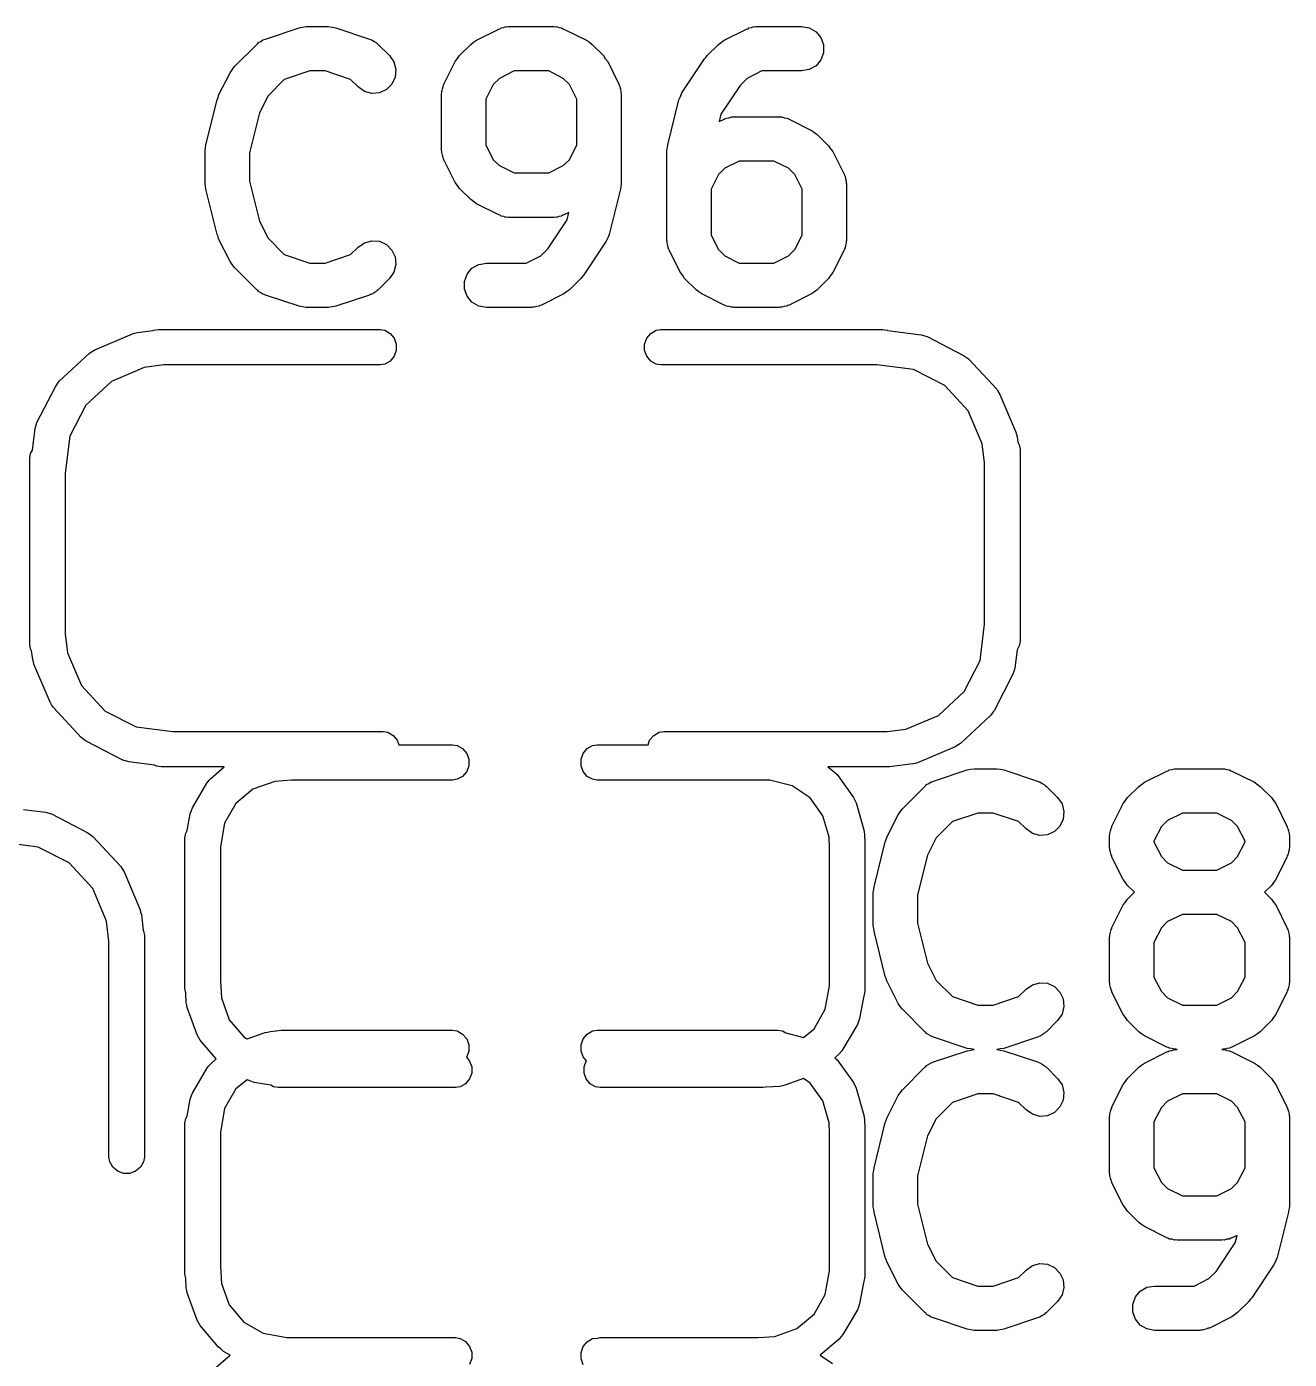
# Model space of a CAD drawing. Extents: x 553.3 to 630.8, y 408.7 to 458.1.
# Drawn here: x 563.591 to 567.863, y 436.905 to 441.413 of the extents above; entities that cross this region are included whole.
import ezdxf

# ---------------------------------------------------------------- set-up
doc = ezdxf.new("R2010")
doc.units = 0
doc.header["$MEASUREMENT"] = 0
doc.layers.add('BLACK', color=7, linetype='CONTINUOUS')

msp = doc.modelspace()

# ---------------------------------------------------------------- linework, layer by layer
at = {"layer": 'BLACK', "linetype": 'CONTINUOUS'}
for p, q in [((564.399, 441.371), (564.513, 441.409)), ((564.513, 441.409), (564.525, 441.411)), ((564.525, 441.411), (564.537, 441.413)), ((564.537, 441.413), (564.613, 441.413)), ((564.613, 441.413), (564.625, 441.411)), ((564.625, 441.411), (564.637, 441.409)), ((564.637, 441.409), (564.751, 441.371)), ((565.113, 441.367), (565.189, 441.405)), ((565.189, 441.405), (565.193, 441.406)), ((565.193, 441.406), (565.197, 441.409)), ((565.197, 441.409), (565.206, 441.41)), ((565.206, 441.41), (565.214, 441.413)), ((565.214, 441.413), (565.219, 441.412)), ((565.219, 441.412), (565.223, 441.413)), ((565.223, 441.413), (565.375, 441.413)), ((565.375, 441.413), (565.379, 441.412)), ((565.379, 441.412), (565.384, 441.413)), ((565.384, 441.413), (565.392, 441.41)), ((565.392, 441.41), (565.401, 441.409)), ((565.401, 441.409), (565.405, 441.406)), ((565.405, 441.406), (565.409, 441.405)), ((565.409, 441.405), (565.485, 441.367)), ((565.951, 441.367), (566.027, 441.405)), ((566.027, 441.405), (566.032, 441.406)), ((566.032, 441.406), (566.035, 441.409)), ((566.035, 441.409), (566.044, 441.41)), ((566.044, 441.41), (566.052, 441.413)), ((566.052, 441.413), (566.057, 441.412)), ((566.057, 441.412), (566.061, 441.413)), ((566.061, 441.413), (566.213, 441.413)), ((566.213, 441.413), (566.239, 441.409)), ((566.239, 441.409), (566.262, 441.396)), ((566.262, 441.396), (566.278, 441.376)), ((564.294, 441.277), (564.37, 441.353)), ((564.37, 441.353), (564.373, 441.356)), ((564.373, 441.356), (564.376, 441.359)), ((564.376, 441.359), (564.384, 441.363)), ((564.384, 441.363), (564.391, 441.368)), ((564.391, 441.368), (564.395, 441.369)), ((564.395, 441.369), (564.399, 441.371)), ((564.751, 441.371), (564.755, 441.369)), ((564.755, 441.369), (564.759, 441.368)), ((564.759, 441.368), (564.767, 441.363)), ((564.767, 441.363), (564.774, 441.359)), ((564.774, 441.359), (564.777, 441.356)), ((564.777, 441.356), (564.781, 441.353)), ((564.781, 441.353), (564.819, 441.315)), ((565.056, 441.315), (565.094, 441.353)), ((565.094, 441.353), (565.103, 441.36)), ((565.103, 441.36), (565.113, 441.367)), ((565.485, 441.367), (565.495, 441.36)), ((565.495, 441.36), (565.504, 441.353)), ((565.504, 441.353), (565.543, 441.315)), ((565.894, 441.315), (565.932, 441.353)), ((565.932, 441.353), (565.942, 441.36)), ((565.942, 441.36), (565.951, 441.367)), ((566.278, 441.376), (566.287, 441.351)), ((566.287, 441.351), (566.287, 441.325)), ((564.819, 441.315), (564.834, 441.294)), ((564.834, 441.294), (564.84, 441.268)), ((565.003, 441.219), (565.041, 441.295)), ((565.041, 441.295), (565.049, 441.305)), ((565.049, 441.305), (565.056, 441.315)), ((565.543, 441.315), (565.549, 441.305)), ((565.549, 441.305), (565.557, 441.295)), ((565.557, 441.295), (565.595, 441.219)), ((565.808, 441.189), (565.884, 441.304)), ((565.884, 441.304), (565.889, 441.309)), ((565.889, 441.309), (565.894, 441.315)), ((566.278, 441.301), (566.262, 441.281)), ((566.287, 441.325), (566.278, 441.301)), ((564.241, 441.181), (564.28, 441.257)), ((564.28, 441.257), (564.287, 441.267)), ((564.287, 441.267), (564.294, 441.277)), ((564.549, 441.263), (564.463, 441.234)), ((564.601, 441.263), (564.549, 441.263)), ((564.687, 441.234), (564.601, 441.263)), ((564.84, 441.268), (564.838, 441.242)), ((565.241, 441.263), (565.191, 441.238)), ((565.358, 441.263), (565.241, 441.263)), ((565.407, 441.238), (565.358, 441.263)), ((566.079, 441.263), (566.029, 441.238)), ((566.213, 441.263), (566.079, 441.263)), ((566.239, 441.268), (566.213, 441.263)), ((566.262, 441.281), (566.239, 441.268)), ((564.463, 441.234), (564.408, 441.179)), ((564.713, 441.209), (564.687, 441.234)), ((564.734, 441.194), (564.713, 441.209)), ((564.809, 441.2), (564.785, 441.189)), ((564.827, 441.219), (564.809, 441.2)), ((564.838, 441.242), (564.827, 441.219)), ((564.996, 441.194), (564.998, 441.203)), ((564.998, 441.203), (565, 441.211)), ((565, 441.211), (565.002, 441.215)), ((565.002, 441.215), (565.003, 441.219)), ((565.17, 441.217), (565.145, 441.168)), ((565.191, 441.238), (565.17, 441.217)), ((565.428, 441.217), (565.407, 441.238)), ((565.453, 441.168), (565.428, 441.217)), ((565.595, 441.219), (565.596, 441.215)), ((565.596, 441.215), (565.598, 441.211)), ((565.598, 441.211), (565.6, 441.203)), ((565.6, 441.203), (565.602, 441.194)), ((566.005, 441.214), (565.94, 441.117)), ((566.029, 441.238), (566.005, 441.214)), ((564.198, 441.013), (564.236, 441.166)), ((564.236, 441.166), (564.239, 441.173)), ((564.239, 441.173), (564.241, 441.181)), ((564.408, 441.179), (564.379, 441.121)), ((564.759, 441.187), (564.734, 441.194)), ((564.785, 441.189), (564.759, 441.187)), ((564.995, 441.186), (564.996, 441.19)), ((564.995, 440.995), (564.995, 441.186)), ((564.996, 441.19), (564.996, 441.194)), ((565.145, 441.168), (565.145, 441.013)), ((565.453, 441.013), (565.453, 441.168)), ((565.602, 441.194), (565.602, 441.19)), ((565.602, 441.19), (565.603, 441.186)), ((565.603, 441.186), (565.603, 440.881)), ((565.76, 441.013), (565.798, 441.166)), ((565.798, 441.166), (565.803, 441.177)), ((565.803, 441.177), (565.808, 441.189)), ((564.379, 441.121), (564.345, 440.986)), ((565.94, 441.117), (565.934, 441.092)), ((565.968, 441.105), (565.976, 441.108)), ((565.976, 441.108), (565.981, 441.108)), ((565.981, 441.108), (565.985, 441.108)), ((565.985, 441.108), (566.137, 441.108)), ((566.137, 441.108), (566.141, 441.108)), ((566.141, 441.108), (566.146, 441.108)), ((566.146, 441.108), (566.154, 441.105)), ((565.934, 441.092), (565.951, 441.1)), ((565.951, 441.1), (565.955, 441.102)), ((565.955, 441.102), (565.959, 441.104)), ((565.959, 441.104), (565.968, 441.105)), ((566.154, 441.105), (566.163, 441.104)), ((566.163, 441.104), (566.167, 441.102)), ((566.167, 441.102), (566.171, 441.1)), ((566.171, 441.1), (566.247, 441.062)), ((566.247, 441.062), (566.257, 441.055)), ((566.257, 441.055), (566.266, 441.048)), ((566.266, 441.048), (566.304, 441.01)), ((564.195, 440.995), (564.197, 441.004)), ((564.195, 440.881), (564.195, 440.995)), ((564.197, 441.004), (564.198, 441.013)), ((564.345, 440.986), (564.345, 440.89)), ((564.996, 440.991), (564.995, 440.995)), ((564.996, 440.987), (564.996, 440.991)), ((564.998, 440.978), (564.996, 440.987)), ((565, 440.97), (564.998, 440.978)), ((565.145, 441.013), (565.17, 440.963)), ((565.428, 440.963), (565.453, 441.013)), ((565.757, 440.995), (565.759, 441.004)), ((565.757, 440.69), (565.757, 440.995)), ((565.759, 441.004), (565.76, 441.013)), ((566.304, 441.01), (566.311, 441)), ((566.311, 441), (566.319, 440.991)), ((566.319, 440.991), (566.357, 440.914)), ((565.002, 440.966), (565, 440.97)), ((565.003, 440.962), (565.002, 440.966)), ((565.041, 440.886), (565.003, 440.962)), ((565.17, 440.963), (565.191, 440.943)), ((565.191, 440.943), (565.241, 440.918)), ((565.358, 440.918), (565.407, 440.943)), ((565.407, 440.943), (565.428, 440.963)), ((565.953, 440.934), (565.932, 440.913)), ((566.002, 440.958), (565.953, 440.934)), ((566.119, 440.958), (566.002, 440.958)), ((566.169, 440.934), (566.119, 440.958)), ((566.19, 440.913), (566.169, 440.934)), ((564.345, 440.89), (564.379, 440.755)), ((565.049, 440.876), (565.041, 440.886)), ((565.241, 440.918), (565.358, 440.918)), ((565.932, 440.913), (565.907, 440.863)), ((566.215, 440.863), (566.19, 440.913)), ((566.357, 440.914), (566.358, 440.91)), ((566.358, 440.91), (566.36, 440.907)), ((566.36, 440.907), (566.362, 440.898)), ((566.362, 440.898), (566.364, 440.89)), ((566.364, 440.89), (566.364, 440.885)), ((566.364, 440.885), (566.365, 440.881)), ((564.197, 440.872), (564.195, 440.881)), ((564.198, 440.863), (564.197, 440.872)), ((564.236, 440.71), (564.198, 440.863)), ((565.056, 440.866), (565.049, 440.876)), ((565.094, 440.828), (565.056, 440.866)), ((565.6, 440.863), (565.562, 440.71)), ((565.601, 440.872), (565.6, 440.863)), ((565.603, 440.881), (565.601, 440.872)), ((565.907, 440.863), (565.907, 440.708)), ((566.215, 440.708), (566.215, 440.863)), ((566.365, 440.881), (566.365, 440.69)), ((565.103, 440.821), (565.094, 440.828)), ((565.113, 440.814), (565.103, 440.821)), ((565.189, 440.776), (565.113, 440.814)), ((564.379, 440.755), (564.408, 440.697)), ((565.193, 440.775), (565.189, 440.776)), ((565.197, 440.772), (565.193, 440.775)), ((565.206, 440.771), (565.197, 440.772)), ((565.214, 440.768), (565.206, 440.771)), ((565.219, 440.769), (565.214, 440.768)), ((565.223, 440.768), (565.219, 440.769)), ((565.375, 440.768), (565.223, 440.768)), ((565.355, 440.662), (565.42, 440.759)), ((565.379, 440.769), (565.375, 440.768)), ((565.384, 440.768), (565.379, 440.769)), ((565.392, 440.771), (565.384, 440.768)), ((565.401, 440.772), (565.392, 440.771)), ((565.405, 440.775), (565.401, 440.772)), ((565.409, 440.776), (565.405, 440.775)), ((565.426, 440.784), (565.409, 440.776)), ((565.42, 440.759), (565.426, 440.784)), ((564.239, 440.703), (564.236, 440.71)), ((564.241, 440.695), (564.239, 440.703)), ((565.562, 440.71), (565.557, 440.699)), ((565.907, 440.708), (565.932, 440.659)), ((566.19, 440.659), (566.215, 440.708)), ((564.28, 440.619), (564.241, 440.695)), ((564.408, 440.697), (564.463, 440.642)), ((564.687, 440.642), (564.713, 440.667)), ((564.713, 440.667), (564.734, 440.682)), ((564.734, 440.682), (564.759, 440.689)), ((564.759, 440.689), (564.785, 440.687)), ((564.785, 440.687), (564.809, 440.676)), ((564.809, 440.676), (564.827, 440.657)), ((565.331, 440.638), (565.355, 440.662)), ((565.552, 440.687), (565.476, 440.573)), ((565.557, 440.699), (565.552, 440.687)), ((565.758, 440.686), (565.757, 440.69)), ((565.758, 440.682), (565.758, 440.686)), ((565.76, 440.673), (565.758, 440.682)), ((565.762, 440.665), (565.76, 440.673)), ((565.764, 440.661), (565.762, 440.665)), ((565.765, 440.657), (565.764, 440.661)), ((565.932, 440.659), (565.953, 440.638)), ((566.169, 440.638), (566.19, 440.659)), ((566.358, 440.661), (566.357, 440.657)), ((566.36, 440.665), (566.358, 440.661)), ((566.362, 440.673), (566.36, 440.665)), ((566.364, 440.682), (566.362, 440.673)), ((566.365, 440.69), (566.364, 440.686)), ((566.364, 440.686), (566.364, 440.682)), ((564.287, 440.609), (564.28, 440.619)), ((564.463, 440.642), (564.549, 440.613)), ((564.549, 440.613), (564.601, 440.613)), ((564.601, 440.613), (564.687, 440.642)), ((564.827, 440.657), (564.838, 440.634)), ((564.838, 440.634), (564.84, 440.608)), ((565.121, 440.609), (565.147, 440.613)), ((565.147, 440.613), (565.281, 440.613)), ((565.281, 440.613), (565.331, 440.638)), ((565.803, 440.581), (565.765, 440.657)), ((565.953, 440.638), (566.002, 440.613)), ((566.002, 440.613), (566.119, 440.613)), ((566.119, 440.613), (566.169, 440.638)), ((566.357, 440.657), (566.319, 440.581)), ((564.294, 440.599), (564.287, 440.609)), ((564.37, 440.523), (564.294, 440.599)), ((564.834, 440.583), (564.819, 440.561)), ((564.84, 440.608), (564.834, 440.583)), ((565.073, 440.551), (565.082, 440.576)), ((565.082, 440.576), (565.098, 440.596)), ((565.098, 440.596), (565.121, 440.609)), ((565.471, 440.567), (565.466, 440.561)), ((565.476, 440.573), (565.471, 440.567)), ((565.811, 440.571), (565.803, 440.581)), ((565.817, 440.561), (565.811, 440.571)), ((566.311, 440.571), (566.304, 440.561)), ((566.319, 440.581), (566.311, 440.571)), ((564.373, 440.521), (564.37, 440.523)), ((564.781, 440.523), (564.777, 440.521)), ((564.819, 440.561), (564.781, 440.523)), ((565.073, 440.525), (565.073, 440.551)), ((565.082, 440.501), (565.073, 440.525)), ((565.428, 440.523), (565.418, 440.516)), ((565.466, 440.561), (565.428, 440.523)), ((565.856, 440.523), (565.817, 440.561)), ((565.865, 440.516), (565.856, 440.523)), ((566.266, 440.523), (566.257, 440.516)), ((566.304, 440.561), (566.266, 440.523)), ((564.376, 440.517), (564.373, 440.521)), ((564.384, 440.513), (564.376, 440.517)), ((564.391, 440.508), (564.384, 440.513)), ((564.395, 440.507), (564.391, 440.508)), ((564.399, 440.505), (564.395, 440.507)), ((564.513, 440.467), (564.399, 440.505)), ((564.751, 440.505), (564.637, 440.467)), ((564.755, 440.507), (564.751, 440.505)), ((564.759, 440.508), (564.755, 440.507)), ((564.767, 440.513), (564.759, 440.508)), ((564.774, 440.517), (564.767, 440.513)), ((564.777, 440.521), (564.774, 440.517)), ((565.098, 440.481), (565.082, 440.501)), ((565.121, 440.468), (565.098, 440.481)), ((565.409, 440.509), (565.333, 440.471)), ((565.418, 440.516), (565.409, 440.509)), ((565.875, 440.509), (565.865, 440.516)), ((565.951, 440.471), (565.875, 440.509)), ((566.247, 440.509), (566.171, 440.471)), ((566.257, 440.516), (566.247, 440.509)), ((564.525, 440.465), (564.513, 440.467)), ((564.537, 440.463), (564.525, 440.465)), ((564.613, 440.463), (564.537, 440.463)), ((564.625, 440.465), (564.613, 440.463)), ((564.637, 440.467), (564.625, 440.465)), ((565.147, 440.463), (565.121, 440.468)), ((565.299, 440.463), (565.147, 440.463)), ((565.303, 440.464), (565.299, 440.463)), ((565.308, 440.464), (565.303, 440.464)), ((565.316, 440.466), (565.308, 440.464)), ((565.325, 440.468), (565.316, 440.466)), ((565.328, 440.47), (565.325, 440.468)), ((565.333, 440.471), (565.328, 440.47)), ((565.955, 440.47), (565.951, 440.471)), ((565.959, 440.468), (565.955, 440.47)), ((565.968, 440.466), (565.959, 440.468)), ((565.976, 440.464), (565.968, 440.466)), ((565.981, 440.464), (565.976, 440.464)), ((565.985, 440.463), (565.981, 440.464)), ((566.137, 440.463), (565.985, 440.463)), ((566.141, 440.464), (566.137, 440.463)), ((566.146, 440.464), (566.141, 440.464)), ((566.154, 440.466), (566.146, 440.464)), ((566.163, 440.468), (566.154, 440.466)), ((566.167, 440.47), (566.163, 440.468)), ((566.171, 440.471), (566.167, 440.47)), ((564.021, 440.386), (564.037, 440.389)), ((564.037, 440.389), (564.787, 440.389)), ((564.787, 440.389), (564.803, 440.386)), ((565.721, 440.386), (565.737, 440.389)), ((565.737, 440.389), (566.487, 440.389)), ((566.487, 440.389), (566.503, 440.386)), ((563.822, 440.32), (563.95, 440.374)), ((563.95, 440.374), (563.958, 440.376)), ((563.958, 440.376), (563.966, 440.378)), ((563.966, 440.378), (564.02, 440.385)), ((564.02, 440.385), (564.021, 440.386)), ((564.803, 440.386), (564.821, 440.375)), ((564.821, 440.375), (564.835, 440.359)), ((564.835, 440.359), (564.842, 440.339)), ((565.682, 440.339), (565.689, 440.359)), ((565.689, 440.359), (565.703, 440.375)), ((565.703, 440.375), (565.721, 440.386)), ((566.503, 440.386), (566.504, 440.385)), ((566.504, 440.385), (566.618, 440.371)), ((566.618, 440.371), (566.638, 440.365)), ((566.638, 440.365), (566.638, 440.365)), ((566.638, 440.365), (566.761, 440.301)), ((563.702, 440.214), (563.804, 440.309)), ((563.804, 440.309), (563.811, 440.313)), ((563.804, 440.309), (563.804, 440.309)), ((563.811, 440.313), (563.822, 440.32)), ((563.822, 440.32), (563.822, 440.32)), ((564.835, 440.298), (564.821, 440.282)), ((564.842, 440.318), (564.835, 440.298)), ((564.842, 440.339), (564.842, 440.318)), ((565.682, 440.318), (565.682, 440.339)), ((565.689, 440.298), (565.682, 440.318)), ((565.703, 440.282), (565.689, 440.298)), ((566.761, 440.301), (566.778, 440.289)), ((563.989, 440.26), (563.878, 440.213)), ((564.056, 440.269), (563.989, 440.26)), ((564.787, 440.269), (564.056, 440.269)), ((564.803, 440.271), (564.787, 440.269)), ((564.821, 440.282), (564.803, 440.271)), ((565.721, 440.271), (565.703, 440.282)), ((565.737, 440.269), (565.721, 440.271)), ((566.468, 440.269), (565.737, 440.269)), ((566.592, 440.253), (566.468, 440.269)), ((566.697, 440.199), (566.592, 440.253)), ((566.778, 440.289), (566.778, 440.289)), ((566.778, 440.289), (566.873, 440.187)), ((563.69, 440.197), (563.702, 440.214)), ((563.702, 440.214), (563.702, 440.214)), ((563.878, 440.213), (563.792, 440.133)), ((563.626, 440.074), (563.69, 440.197)), ((566.777, 440.113), (566.697, 440.199)), ((566.873, 440.187), (566.873, 440.187)), ((566.873, 440.187), (566.876, 440.182)), ((566.876, 440.182), (566.884, 440.169)), ((566.884, 440.169), (566.884, 440.169)), ((566.884, 440.169), (566.938, 440.041)), ((563.792, 440.133), (563.738, 440.028)), ((563.62, 440.054), (563.626, 440.074)), ((563.626, 440.074), (563.626, 440.074)), ((566.824, 440.002), (566.777, 440.113)), ((563.611, 439.98), (563.62, 440.054)), ((563.738, 440.028), (563.722, 439.903)), ((566.938, 440.041), (566.94, 440.033)), ((566.94, 440.033), (566.942, 440.025)), ((566.832, 439.938), (566.824, 440.002)), ((566.942, 440.025), (566.944, 440.008)), ((566.944, 440.008), (566.949, 439.999)), ((566.949, 439.999), (566.952, 439.984)), ((566.952, 439.984), (566.952, 439.333)), ((563.602, 439.954), (563.605, 439.969)), ((563.602, 439.323), (563.602, 439.954)), ((563.605, 439.969), (563.611, 439.98)), ((566.832, 439.392), (566.832, 439.938)), ((563.722, 439.903), (563.722, 439.359)), ((563.722, 439.359), (563.73, 439.295)), ((566.817, 439.269), (566.832, 439.392)), ((563.605, 439.308), (563.602, 439.323)), ((563.608, 439.302), (563.605, 439.308)), ((566.942, 439.305), (566.934, 439.243)), ((566.949, 439.318), (566.942, 439.305)), ((566.952, 439.333), (566.949, 439.318)), ((563.612, 439.272), (563.608, 439.302)), ((563.615, 439.264), (563.612, 439.272)), ((563.616, 439.256), (563.615, 439.264)), ((563.73, 439.295), (563.777, 439.184)), ((566.763, 439.164), (566.817, 439.269)), ((563.671, 439.128), (563.616, 439.256)), ((566.928, 439.223), (566.865, 439.099)), ((566.931, 439.232), (566.928, 439.223)), ((566.928, 439.223), (566.928, 439.223)), ((566.934, 439.243), (566.931, 439.232)), ((566.934, 439.243), (566.934, 439.243)), ((563.777, 439.184), (563.857, 439.098)), ((563.676, 439.119), (563.671, 439.128)), ((563.671, 439.128), (563.671, 439.128)), ((566.676, 439.083), (566.763, 439.164)), ((563.682, 439.11), (563.676, 439.119)), ((563.776, 439.009), (563.682, 439.11)), ((563.682, 439.11), (563.682, 439.11)), ((563.857, 439.098), (563.962, 439.044)), ((566.566, 439.037), (566.676, 439.083)), ((566.852, 439.083), (566.75, 438.988)), ((566.861, 439.095), (566.852, 439.083)), ((566.852, 439.083), (566.852, 439.083)), ((566.865, 439.099), (566.861, 439.095)), ((566.865, 439.099), (566.865, 439.099)), ((563.962, 439.044), (564.086, 439.029)), ((566.502, 439.029), (566.566, 439.037)), ((563.786, 439.001), (563.776, 439.009)), ((563.776, 439.009), (563.776, 439.009)), ((563.793, 438.996), (563.786, 439.001)), ((563.917, 438.932), (563.793, 438.996)), ((563.793, 438.996), (563.793, 438.996)), ((564.086, 439.029), (564.797, 439.029)), ((564.797, 439.029), (564.813, 439.026)), ((564.813, 439.026), (564.831, 439.015)), ((564.831, 439.015), (564.845, 438.999)), ((564.845, 438.999), (564.85, 438.984)), ((565.694, 438.984), (565.699, 438.999)), ((565.699, 438.999), (565.713, 439.015)), ((565.713, 439.015), (565.731, 439.026)), ((565.731, 439.026), (565.747, 439.029)), ((565.747, 439.029), (566.502, 439.029)), ((564.85, 438.984), (565.032, 438.984)), ((565.032, 438.984), (565.048, 438.981)), ((565.048, 438.981), (565.066, 438.971)), ((565.066, 438.971), (565.08, 438.954)), ((565.08, 438.954), (565.087, 438.935)), ((565.467, 438.935), (565.474, 438.954)), ((565.474, 438.954), (565.488, 438.971)), ((565.488, 438.971), (565.506, 438.981)), ((565.506, 438.981), (565.522, 438.984)), ((565.522, 438.984), (565.694, 438.984)), ((566.733, 438.977), (566.605, 438.923)), ((566.745, 438.985), (566.733, 438.977)), ((566.733, 438.977), (566.733, 438.977)), ((566.75, 438.988), (566.745, 438.985)), ((566.75, 438.988), (566.75, 438.988)), ((563.918, 438.932), (563.917, 438.932)), ((563.917, 438.932), (563.917, 438.932)), ((563.937, 438.926), (563.918, 438.932)), ((564.024, 438.915), (563.937, 438.926)), ((563.937, 438.926), (563.937, 438.926)), ((564.031, 438.911), (564.024, 438.915)), ((564.047, 438.909), (564.031, 438.911)), ((564.26, 438.909), (564.047, 438.909)), ((564.214, 438.87), (564.26, 438.909)), ((565.087, 438.913), (565.08, 438.894)), ((565.087, 438.935), (565.087, 438.913)), ((565.467, 438.913), (565.467, 438.935)), ((565.474, 438.894), (565.467, 438.913)), ((566.507, 438.909), (566.302, 438.909)), ((566.302, 438.909), (566.318, 438.897)), ((566.508, 438.909), (566.507, 438.909)), ((566.51, 438.909), (566.508, 438.909)), ((566.589, 438.919), (566.51, 438.909)), ((566.597, 438.921), (566.589, 438.919)), ((566.605, 438.923), (566.597, 438.921)), ((566.659, 438.861), (566.773, 438.899)), ((566.773, 438.899), (566.785, 438.901)), ((566.785, 438.901), (566.797, 438.903)), ((566.797, 438.903), (566.873, 438.903)), ((566.873, 438.903), (566.885, 438.901)), ((566.885, 438.901), (566.897, 438.899)), ((566.897, 438.899), (567.011, 438.861)), ((567.453, 438.896), (567.457, 438.899)), ((567.457, 438.899), (567.466, 438.9)), ((567.466, 438.9), (567.474, 438.903)), ((567.474, 438.903), (567.479, 438.902)), ((567.479, 438.902), (567.483, 438.903)), ((567.483, 438.903), (567.635, 438.903)), ((567.635, 438.903), (567.639, 438.902)), ((567.639, 438.902), (567.644, 438.903)), ((567.644, 438.903), (567.652, 438.9)), ((567.652, 438.9), (567.661, 438.899)), ((567.661, 438.899), (567.665, 438.896)), ((564.152, 438.77), (564.201, 438.854)), ((564.201, 438.854), (564.209, 438.864)), ((564.201, 438.854), (564.201, 438.854)), ((564.209, 438.864), (564.214, 438.87)), ((564.214, 438.87), (564.214, 438.87)), ((564.431, 438.86), (564.357, 438.834)), ((564.488, 438.864), (564.431, 438.86)), ((564.49, 438.864), (564.488, 438.864)), ((565.032, 438.864), (564.49, 438.864)), ((565.048, 438.867), (565.032, 438.864)), ((565.066, 438.877), (565.048, 438.867)), ((565.08, 438.894), (565.066, 438.877)), ((565.488, 438.877), (565.474, 438.894)), ((565.506, 438.867), (565.488, 438.877)), ((565.522, 438.864), (565.506, 438.867)), ((566.106, 438.864), (565.522, 438.864)), ((566.181, 438.845), (566.106, 438.864)), ((566.318, 438.897), (566.333, 438.883)), ((566.333, 438.883), (566.333, 438.883)), ((566.333, 438.883), (566.389, 438.806)), ((566.644, 438.853), (566.651, 438.858)), ((566.651, 438.858), (566.655, 438.859)), ((566.655, 438.859), (566.659, 438.861)), ((567.011, 438.861), (567.015, 438.859)), ((567.015, 438.859), (567.019, 438.858)), ((567.019, 438.858), (567.027, 438.853)), ((567.363, 438.85), (567.373, 438.857)), ((567.373, 438.857), (567.449, 438.895)), ((567.449, 438.895), (567.453, 438.896)), ((567.665, 438.896), (567.669, 438.895)), ((567.669, 438.895), (567.745, 438.857)), ((567.745, 438.857), (567.755, 438.85)), ((564.357, 438.834), (564.299, 438.785)), ((566.242, 438.804), (566.181, 438.845)), ((566.554, 438.767), (566.63, 438.843)), ((566.63, 438.843), (566.633, 438.846)), ((566.633, 438.846), (566.636, 438.849)), ((566.636, 438.849), (566.644, 438.853)), ((567.027, 438.853), (567.034, 438.849)), ((567.034, 438.849), (567.037, 438.846)), ((567.037, 438.846), (567.041, 438.843)), ((567.041, 438.843), (567.079, 438.805)), ((567.316, 438.805), (567.354, 438.843)), ((567.354, 438.843), (567.363, 438.85)), ((567.755, 438.85), (567.764, 438.843)), ((567.764, 438.843), (567.803, 438.805)), ((563.581, 438.765), (563.655, 438.756)), ((564.149, 438.761), (564.152, 438.77)), ((564.152, 438.77), (564.152, 438.77)), ((564.299, 438.785), (564.261, 438.719)), ((566.285, 438.744), (566.242, 438.804)), ((566.389, 438.806), (566.389, 438.806)), ((566.389, 438.806), (566.398, 438.787)), ((566.398, 438.787), (566.424, 438.696)), ((566.547, 438.757), (566.554, 438.767)), ((567.079, 438.805), (567.094, 438.784)), ((567.094, 438.784), (567.1, 438.758)), ((567.263, 438.709), (567.301, 438.785)), ((567.301, 438.785), (567.309, 438.795)), ((567.309, 438.795), (567.316, 438.805)), ((567.803, 438.805), (567.809, 438.795)), ((567.809, 438.795), (567.817, 438.785)), ((567.817, 438.785), (567.855, 438.709)), ((563.655, 438.756), (563.675, 438.75)), ((563.675, 438.75), (563.675, 438.75)), ((563.675, 438.75), (563.799, 438.686)), ((564.135, 438.694), (564.145, 438.75)), ((564.145, 438.75), (564.149, 438.761)), ((564.145, 438.75), (564.145, 438.75)), ((564.261, 438.719), (564.247, 438.639)), ((566.306, 438.671), (566.285, 438.744)), ((566.501, 438.671), (566.54, 438.747)), ((566.54, 438.747), (566.547, 438.757)), ((566.723, 438.724), (566.668, 438.669)), ((566.809, 438.753), (566.723, 438.724)), ((566.861, 438.753), (566.809, 438.753)), ((566.947, 438.724), (566.861, 438.753)), ((566.973, 438.699), (566.947, 438.724)), ((567.098, 438.732), (567.087, 438.709)), ((567.1, 438.758), (567.098, 438.732)), ((567.451, 438.728), (567.43, 438.707)), ((567.501, 438.753), (567.451, 438.728)), ((567.618, 438.753), (567.501, 438.753)), ((567.667, 438.728), (567.618, 438.753)), ((567.688, 438.707), (567.667, 438.728)), ((563.799, 438.686), (563.815, 438.674)), ((563.815, 438.674), (563.815, 438.674)), ((563.815, 438.674), (563.91, 438.572)), ((564.127, 438.669), (564.13, 438.685)), ((564.13, 438.685), (564.135, 438.694)), ((566.424, 438.696), (566.425, 438.688)), ((566.425, 438.688), (566.426, 438.681)), ((566.426, 438.681), (566.427, 438.651)), ((566.994, 438.684), (566.973, 438.699)), ((567.019, 438.677), (566.994, 438.684)), ((567.045, 438.679), (567.019, 438.677)), ((567.069, 438.69), (567.045, 438.679)), ((567.087, 438.709), (567.069, 438.69)), ((567.255, 438.676), (567.256, 438.68)), ((567.255, 438.638), (567.255, 438.676)), ((567.256, 438.684), (567.258, 438.693)), ((567.256, 438.68), (567.256, 438.684)), ((567.258, 438.693), (567.26, 438.701)), ((567.26, 438.701), (567.262, 438.705)), ((567.262, 438.705), (567.263, 438.709)), ((567.43, 438.707), (567.405, 438.658)), ((567.713, 438.658), (567.688, 438.707)), ((567.855, 438.709), (567.856, 438.705)), ((567.856, 438.705), (567.858, 438.701)), ((567.858, 438.701), (567.86, 438.693)), ((567.86, 438.693), (567.862, 438.684)), ((567.862, 438.684), (567.862, 438.68)), ((567.862, 438.68), (567.863, 438.676)), ((567.863, 438.676), (567.863, 438.638)), ((563.63, 438.638), (563.504, 438.654)), ((563.735, 438.584), (563.63, 438.638)), ((564.127, 438.159), (564.127, 438.669)), ((564.247, 438.639), (564.247, 438.187)), ((566.307, 438.634), (566.306, 438.671)), ((566.307, 438.169), (566.307, 438.634)), ((566.427, 438.651), (566.427, 438.649)), ((566.427, 438.649), (566.427, 438.149)), ((566.458, 438.503), (566.496, 438.656)), ((566.496, 438.656), (566.499, 438.663)), ((566.499, 438.663), (566.501, 438.671)), ((566.668, 438.669), (566.639, 438.611)), ((567.256, 438.633), (567.255, 438.638)), ((567.256, 438.629), (567.256, 438.633)), ((567.258, 438.621), (567.256, 438.629)), ((567.405, 438.658), (567.405, 438.655)), ((567.405, 438.655), (567.43, 438.606)), ((567.688, 438.606), (567.713, 438.655)), ((567.713, 438.655), (567.713, 438.658)), ((567.862, 438.629), (567.86, 438.621)), ((567.863, 438.638), (567.862, 438.633)), ((567.862, 438.633), (567.862, 438.629)), ((563.815, 438.498), (563.735, 438.584)), ((566.639, 438.611), (566.605, 438.476)), ((567.26, 438.612), (567.258, 438.621)), ((567.262, 438.608), (567.26, 438.612)), ((567.263, 438.604), (567.262, 438.608)), ((567.301, 438.528), (567.263, 438.604)), ((567.43, 438.606), (567.451, 438.585)), ((567.451, 438.585), (567.501, 438.56)), ((567.618, 438.56), (567.667, 438.585)), ((567.667, 438.585), (567.688, 438.606)), ((567.855, 438.604), (567.817, 438.528)), ((567.856, 438.608), (567.855, 438.604)), ((567.858, 438.612), (567.856, 438.608)), ((567.86, 438.621), (567.858, 438.612)), ((563.91, 438.572), (563.91, 438.572)), ((563.91, 438.572), (563.913, 438.567)), ((563.913, 438.567), (563.921, 438.554)), ((563.921, 438.554), (563.921, 438.554)), ((563.921, 438.554), (563.975, 438.426)), ((567.501, 438.56), (567.618, 438.56)), ((563.862, 438.387), (563.815, 438.498)), ((566.455, 438.485), (566.457, 438.494)), ((566.457, 438.494), (566.458, 438.503)), ((567.309, 438.518), (567.301, 438.528)), ((567.316, 438.508), (567.309, 438.518)), ((567.339, 438.485), (567.316, 438.508)), ((567.803, 438.508), (567.779, 438.485)), ((567.809, 438.518), (567.803, 438.508)), ((567.817, 438.528), (567.809, 438.518)), ((566.455, 438.371), (566.455, 438.485)), ((566.605, 438.476), (566.605, 438.38)), ((567.301, 438.443), (567.309, 438.452)), ((567.309, 438.452), (567.316, 438.462)), ((567.316, 438.462), (567.339, 438.485)), ((567.779, 438.485), (567.803, 438.462)), ((567.803, 438.462), (567.809, 438.452)), ((567.809, 438.452), (567.817, 438.443)), ((563.975, 438.426), (563.977, 438.418)), ((563.977, 438.418), (563.98, 438.41)), ((563.98, 438.41), (563.986, 438.356)), ((567.263, 438.366), (567.301, 438.443)), ((567.501, 438.41), (567.451, 438.386)), ((567.618, 438.41), (567.501, 438.41)), ((567.667, 438.386), (567.618, 438.41)), ((567.817, 438.443), (567.855, 438.366)), ((563.87, 438.32), (563.862, 438.387)), ((566.457, 438.362), (566.455, 438.371)), ((566.458, 438.353), (566.457, 438.362)), ((566.605, 438.38), (566.639, 438.245)), ((567.258, 438.35), (567.26, 438.359)), ((567.26, 438.359), (567.262, 438.362)), ((567.262, 438.362), (567.263, 438.366)), ((567.43, 438.365), (567.405, 438.315)), ((567.451, 438.386), (567.43, 438.365)), ((567.688, 438.365), (567.667, 438.386)), ((567.713, 438.315), (567.688, 438.365)), ((567.855, 438.366), (567.856, 438.362)), ((567.856, 438.362), (567.858, 438.359)), ((567.858, 438.359), (567.86, 438.35)), ((563.87, 437.589), (563.87, 438.32)), ((563.986, 438.356), (563.987, 438.355)), ((563.987, 438.355), (563.99, 438.339)), ((563.99, 438.339), (563.99, 437.589)), ((566.496, 438.2), (566.458, 438.353)), ((567.255, 438.333), (567.256, 438.337)), ((567.255, 438.18), (567.255, 438.333)), ((567.256, 438.341), (567.258, 438.35)), ((567.256, 438.337), (567.256, 438.341)), ((567.405, 438.315), (567.405, 438.198)), ((567.713, 438.198), (567.713, 438.315)), ((567.86, 438.35), (567.862, 438.341)), ((567.862, 438.341), (567.862, 438.337)), ((567.862, 438.337), (567.863, 438.333)), ((567.863, 438.333), (567.863, 438.18)), ((566.639, 438.245), (566.668, 438.187)), ((564.247, 438.187), (564.247, 438.185)), ((564.247, 438.185), (564.251, 438.128)), ((566.499, 438.193), (566.496, 438.2)), ((566.501, 438.185), (566.499, 438.193)), ((566.54, 438.109), (566.501, 438.185)), ((566.668, 438.187), (566.723, 438.132)), ((566.994, 438.172), (567.019, 438.179)), ((567.019, 438.179), (567.045, 438.177)), ((567.256, 438.176), (567.255, 438.18)), ((567.405, 438.198), (567.43, 438.149)), ((567.688, 438.149), (567.713, 438.198)), ((567.863, 438.18), (567.862, 438.176)), ((564.13, 438.144), (564.127, 438.159)), ((564.131, 438.112), (564.13, 438.144)), ((566.293, 438.089), (566.307, 438.169)), ((566.424, 438.133), (566.422, 438.129)), ((566.427, 438.149), (566.424, 438.133)), ((566.947, 438.132), (566.973, 438.157)), ((566.973, 438.157), (566.994, 438.172)), ((567.045, 438.177), (567.069, 438.166)), ((567.069, 438.166), (567.087, 438.147)), ((567.087, 438.147), (567.098, 438.124)), ((567.256, 438.172), (567.256, 438.176)), ((567.258, 438.163), (567.256, 438.172)), ((567.26, 438.155), (567.258, 438.163)), ((567.262, 438.151), (567.26, 438.155)), ((567.263, 438.147), (567.262, 438.151)), ((567.301, 438.071), (567.263, 438.147)), ((567.43, 438.149), (567.451, 438.128)), ((567.667, 438.128), (567.688, 438.149)), ((567.855, 438.147), (567.817, 438.071)), ((567.856, 438.151), (567.855, 438.147)), ((567.858, 438.155), (567.856, 438.151)), ((567.86, 438.163), (567.858, 438.155)), ((567.862, 438.172), (567.86, 438.163)), ((567.862, 438.176), (567.862, 438.172)), ((564.133, 438.103), (564.131, 438.112)), ((564.135, 438.095), (564.133, 438.103)), ((564.168, 438.003), (564.135, 438.095)), ((564.251, 438.128), (564.277, 438.054)), ((566.255, 438.023), (566.293, 438.089)), ((566.422, 438.129), (566.409, 438.058)), ((566.547, 438.099), (566.54, 438.109)), ((566.554, 438.089), (566.547, 438.099)), ((566.63, 438.013), (566.554, 438.089)), ((566.723, 438.132), (566.809, 438.103)), ((566.809, 438.103), (566.861, 438.103)), ((566.861, 438.103), (566.947, 438.132)), ((567.1, 438.098), (567.094, 438.073)), ((567.098, 438.124), (567.1, 438.098)), ((567.451, 438.128), (567.501, 438.103)), ((567.501, 438.103), (567.618, 438.103)), ((567.618, 438.103), (567.667, 438.128)), ((564.277, 438.054), (564.326, 437.996)), ((566.407, 438.051), (566.402, 438.038)), ((566.409, 438.058), (566.407, 438.051)), ((566.409, 438.058), (566.409, 438.058)), ((567.079, 438.051), (567.041, 438.013)), ((567.094, 438.073), (567.079, 438.051)), ((567.309, 438.061), (567.301, 438.071)), ((567.316, 438.051), (567.309, 438.061)), ((567.354, 438.013), (567.316, 438.051)), ((567.803, 438.051), (567.764, 438.013)), ((567.809, 438.061), (567.803, 438.051)), ((567.817, 438.071), (567.809, 438.061)), ((564.179, 437.985), (564.168, 438.003)), ((564.168, 438.003), (564.168, 438.003)), ((564.338, 437.989), (564.398, 438.011)), ((564.398, 438.011), (564.406, 438.012)), ((564.406, 438.012), (564.415, 438.014)), ((564.415, 438.014), (564.435, 438.016)), ((564.435, 438.016), (564.436, 438.016)), ((564.436, 438.016), (564.452, 438.019)), ((564.452, 438.019), (565.032, 438.019)), ((565.032, 438.019), (565.048, 438.016)), ((565.048, 438.016), (565.066, 438.005)), ((565.066, 438.005), (565.08, 437.989)), ((565.474, 437.989), (565.488, 438.005)), ((565.488, 438.005), (565.506, 438.016)), ((565.506, 438.016), (565.522, 438.019)), ((565.522, 438.019), (566.132, 438.019)), ((566.132, 438.019), (566.148, 438.016)), ((566.148, 438.016), (566.16, 438.009)), ((566.16, 438.009), (566.22, 437.994)), ((566.22, 437.994), (566.255, 438.023)), ((566.402, 438.038), (566.353, 437.954)), ((566.402, 438.038), (566.402, 438.038)), ((566.633, 438.011), (566.63, 438.013)), ((566.636, 438.007), (566.633, 438.011)), ((566.644, 438.003), (566.636, 438.007)), ((566.651, 437.998), (566.644, 438.003)), ((566.655, 437.997), (566.651, 437.998)), ((567.019, 437.998), (567.015, 437.997)), ((567.027, 438.003), (567.019, 437.998)), ((567.034, 438.007), (567.027, 438.003)), ((567.037, 438.011), (567.034, 438.007)), ((567.041, 438.013), (567.037, 438.011)), ((567.363, 438.006), (567.354, 438.013)), ((567.373, 437.999), (567.363, 438.006)), ((567.449, 437.961), (567.373, 437.999)), ((567.745, 437.999), (567.669, 437.961)), ((567.755, 438.006), (567.745, 437.999)), ((567.764, 438.013), (567.755, 438.006)), ((564.233, 437.921), (564.179, 437.985)), ((564.326, 437.996), (564.338, 437.989)), ((565.08, 437.989), (565.087, 437.969)), ((565.087, 437.969), (565.087, 437.948)), ((565.467, 437.969), (565.474, 437.989)), ((565.467, 437.948), (565.467, 437.969)), ((566.353, 437.954), (566.349, 437.949)), ((566.353, 437.954), (566.353, 437.954)), ((566.659, 437.995), (566.655, 437.997)), ((566.773, 437.957), (566.659, 437.995)), ((566.785, 437.955), (566.773, 437.957)), ((566.797, 437.953), (566.785, 437.955)), ((566.785, 437.951), (566.797, 437.953)), ((566.885, 437.955), (566.873, 437.953)), ((566.873, 437.953), (566.885, 437.951)), ((566.897, 437.957), (566.885, 437.955)), ((567.011, 437.995), (566.897, 437.957)), ((567.015, 437.997), (567.011, 437.995)), ((567.453, 437.96), (567.449, 437.961)), ((567.457, 437.958), (567.453, 437.96)), ((567.466, 437.956), (567.457, 437.958)), ((567.474, 437.954), (567.466, 437.956)), ((567.466, 437.95), (567.474, 437.953)), ((567.479, 437.954), (567.474, 437.954)), ((567.474, 437.953), (567.479, 437.952)), ((567.483, 437.953), (567.479, 437.954)), ((567.479, 437.952), (567.483, 437.953)), ((567.639, 437.954), (567.635, 437.953)), ((567.635, 437.953), (567.639, 437.952)), ((567.644, 437.954), (567.639, 437.954)), ((567.639, 437.952), (567.644, 437.953)), ((567.652, 437.956), (567.644, 437.954)), ((567.644, 437.953), (567.652, 437.95)), ((567.661, 437.958), (567.652, 437.956)), ((567.665, 437.96), (567.661, 437.958)), ((567.669, 437.961), (567.665, 437.96)), ((564.214, 437.905), (564.233, 437.921)), ((565.08, 437.928), (565.079, 437.927)), ((565.079, 437.927), (565.09, 437.914)), ((565.087, 437.948), (565.08, 437.928)), ((565.09, 437.914), (565.097, 437.895)), ((565.474, 437.928), (565.467, 437.948)), ((565.485, 437.915), (565.474, 437.928)), ((565.477, 437.895), (565.484, 437.914)), ((565.484, 437.914), (565.485, 437.915)), ((566.34, 437.938), (566.325, 437.925)), ((566.325, 437.925), (566.333, 437.918)), ((566.333, 437.918), (566.333, 437.918)), ((566.333, 437.918), (566.389, 437.841)), ((566.349, 437.949), (566.34, 437.938)), ((566.34, 437.938), (566.34, 437.938)), ((566.644, 437.903), (566.651, 437.908)), ((566.651, 437.908), (566.655, 437.909)), ((566.655, 437.909), (566.659, 437.911)), ((566.659, 437.911), (566.773, 437.949)), ((566.773, 437.949), (566.785, 437.951)), ((566.885, 437.951), (566.897, 437.949)), ((566.897, 437.949), (567.011, 437.911)), ((567.011, 437.911), (567.015, 437.909)), ((567.015, 437.909), (567.019, 437.908)), ((567.019, 437.908), (567.027, 437.903)), ((567.373, 437.907), (567.449, 437.945)), ((567.449, 437.945), (567.453, 437.946)), ((567.453, 437.946), (567.457, 437.949)), ((567.457, 437.949), (567.466, 437.95)), ((567.652, 437.95), (567.661, 437.949)), ((567.661, 437.949), (567.665, 437.946)), ((567.665, 437.946), (567.669, 437.945)), ((567.669, 437.945), (567.745, 437.907)), ((564.152, 437.805), (564.201, 437.889)), ((564.201, 437.889), (564.207, 437.897)), ((564.201, 437.889), (564.201, 437.889)), ((564.207, 437.897), (564.214, 437.905)), ((564.214, 437.905), (564.214, 437.905)), ((565.097, 437.873), (565.09, 437.854)), ((565.097, 437.895), (565.097, 437.873)), ((565.477, 437.873), (565.477, 437.895)), ((565.484, 437.854), (565.477, 437.873)), ((566.554, 437.817), (566.63, 437.893)), ((566.63, 437.893), (566.633, 437.896)), ((566.633, 437.896), (566.636, 437.899)), ((566.636, 437.899), (566.644, 437.903)), ((567.027, 437.903), (567.034, 437.899)), ((567.034, 437.899), (567.037, 437.896)), ((567.037, 437.896), (567.041, 437.893)), ((567.041, 437.893), (567.079, 437.855)), ((567.316, 437.855), (567.354, 437.893)), ((567.354, 437.893), (567.363, 437.9)), ((567.363, 437.9), (567.373, 437.907)), ((567.745, 437.907), (567.755, 437.9)), ((567.755, 437.9), (567.764, 437.893)), ((567.764, 437.893), (567.803, 437.855)), ((564.299, 437.82), (564.261, 437.754)), ((564.337, 437.851), (564.299, 437.82)), ((564.341, 437.849), (564.337, 437.851)), ((564.35, 437.846), (564.341, 437.849)), ((564.341, 437.849), (564.341, 437.849)), ((564.361, 437.842), (564.35, 437.846)), ((564.417, 437.832), (564.361, 437.842)), ((564.361, 437.842), (564.361, 437.842)), ((564.426, 437.827), (564.417, 437.832)), ((564.442, 437.824), (564.426, 437.827)), ((565.042, 437.824), (564.442, 437.824)), ((565.058, 437.827), (565.042, 437.824)), ((565.076, 437.837), (565.058, 437.827)), ((565.09, 437.854), (565.076, 437.837)), ((565.498, 437.837), (565.484, 437.854)), ((565.516, 437.827), (565.498, 437.837)), ((565.532, 437.824), (565.516, 437.827)), ((566.082, 437.824), (565.532, 437.824)), ((566.092, 437.826), (566.082, 437.824)), ((566.139, 437.828), (566.092, 437.826)), ((566.148, 437.83), (566.139, 437.828)), ((566.156, 437.832), (566.148, 437.83)), ((566.219, 437.855), (566.156, 437.832)), ((566.242, 437.839), (566.219, 437.855)), ((566.285, 437.779), (566.242, 437.839)), ((566.389, 437.841), (566.389, 437.841)), ((566.389, 437.841), (566.398, 437.822)), ((566.398, 437.822), (566.424, 437.731)), ((566.547, 437.807), (566.554, 437.817)), ((567.079, 437.855), (567.094, 437.834)), ((567.094, 437.834), (567.1, 437.808)), ((567.263, 437.759), (567.301, 437.835)), ((567.301, 437.835), (567.309, 437.845)), ((567.309, 437.845), (567.316, 437.855)), ((567.803, 437.855), (567.809, 437.845)), ((567.809, 437.845), (567.817, 437.835)), ((567.817, 437.835), (567.855, 437.759)), ((564.135, 437.728), (564.145, 437.785)), ((564.145, 437.785), (564.149, 437.798)), ((564.145, 437.785), (564.145, 437.785)), ((564.149, 437.798), (564.152, 437.805)), ((564.152, 437.805), (564.152, 437.805)), ((566.306, 437.705), (566.285, 437.779)), ((566.501, 437.721), (566.54, 437.797)), ((566.54, 437.797), (566.547, 437.807)), ((566.723, 437.774), (566.668, 437.719)), ((566.809, 437.803), (566.723, 437.774)), ((566.861, 437.803), (566.809, 437.803)), ((566.947, 437.774), (566.861, 437.803)), ((566.973, 437.749), (566.947, 437.774)), ((567.098, 437.782), (567.087, 437.759)), ((567.1, 437.808), (567.098, 437.782)), ((567.451, 437.778), (567.43, 437.757)), ((567.501, 437.803), (567.451, 437.778)), ((567.618, 437.803), (567.501, 437.803)), ((567.667, 437.778), (567.618, 437.803)), ((567.688, 437.757), (567.667, 437.778)), ((564.13, 437.72), (564.135, 437.728)), ((564.261, 437.754), (564.247, 437.674)), ((566.424, 437.731), (566.425, 437.723)), ((566.994, 437.734), (566.973, 437.749)), ((567.019, 437.727), (566.994, 437.734)), ((567.045, 437.729), (567.019, 437.727)), ((567.069, 437.74), (567.045, 437.729)), ((567.087, 437.759), (567.069, 437.74)), ((567.255, 437.726), (567.256, 437.73)), ((567.256, 437.734), (567.258, 437.743)), ((567.256, 437.73), (567.256, 437.734)), ((567.258, 437.743), (567.26, 437.751)), ((567.26, 437.751), (567.262, 437.755)), ((567.262, 437.755), (567.263, 437.759)), ((567.43, 437.757), (567.405, 437.708)), ((567.713, 437.708), (567.688, 437.757)), ((567.855, 437.759), (567.856, 437.755)), ((567.856, 437.755), (567.858, 437.751)), ((567.858, 437.751), (567.86, 437.743)), ((567.86, 437.743), (567.862, 437.734)), ((567.862, 437.734), (567.862, 437.73)), ((567.862, 437.73), (567.863, 437.726)), ((564.127, 437.704), (564.13, 437.72)), ((564.127, 437.194), (564.127, 437.704)), ((566.307, 437.669), (566.306, 437.705)), ((566.425, 437.723), (566.426, 437.716)), ((566.426, 437.716), (566.427, 437.686)), ((566.427, 437.686), (566.427, 437.684)), ((566.427, 437.684), (566.427, 437.184)), ((566.458, 437.553), (566.496, 437.706)), ((566.496, 437.706), (566.499, 437.713)), ((566.499, 437.713), (566.501, 437.721)), ((566.668, 437.719), (566.639, 437.661)), ((567.255, 437.535), (567.255, 437.726)), ((567.405, 437.708), (567.405, 437.553)), ((567.713, 437.553), (567.713, 437.708)), ((567.863, 437.726), (567.863, 437.421)), ((564.247, 437.674), (564.247, 437.222)), ((566.307, 437.204), (566.307, 437.669)), ((566.639, 437.661), (566.605, 437.526)), ((563.873, 437.573), (563.87, 437.589)), ((563.883, 437.555), (563.873, 437.573)), ((563.9, 437.541), (563.883, 437.555)), ((563.977, 437.555), (563.96, 437.541)), ((563.987, 437.573), (563.977, 437.555)), ((563.99, 437.589), (563.987, 437.573)), ((566.457, 437.544), (566.458, 437.553)), ((567.405, 437.553), (567.43, 437.503)), ((567.688, 437.503), (567.713, 437.553)), ((563.919, 437.534), (563.9, 437.541)), ((563.941, 437.534), (563.919, 437.534)), ((563.96, 437.541), (563.941, 437.534)), ((566.455, 437.535), (566.457, 437.544)), ((566.455, 437.421), (566.455, 437.535)), ((566.605, 437.526), (566.605, 437.43)), ((567.256, 437.531), (567.255, 437.535)), ((567.256, 437.527), (567.256, 437.531)), ((567.258, 437.518), (567.256, 437.527)), ((567.26, 437.51), (567.258, 437.518)), ((567.262, 437.506), (567.26, 437.51)), ((567.263, 437.502), (567.262, 437.506)), ((567.301, 437.426), (567.263, 437.502)), ((567.43, 437.503), (567.451, 437.483)), ((567.667, 437.483), (567.688, 437.503)), ((567.451, 437.483), (567.501, 437.458)), ((567.501, 437.458), (567.618, 437.458)), ((567.618, 437.458), (567.667, 437.483)), ((566.457, 437.412), (566.455, 437.421)), ((566.458, 437.403), (566.457, 437.412)), ((566.605, 437.43), (566.639, 437.295)), ((567.309, 437.416), (567.301, 437.426)), ((567.316, 437.406), (567.309, 437.416)), ((567.861, 437.412), (567.86, 437.403)), ((567.863, 437.421), (567.861, 437.412)), ((566.496, 437.25), (566.458, 437.403)), ((567.354, 437.368), (567.316, 437.406)), ((567.363, 437.361), (567.354, 437.368)), ((567.86, 437.403), (567.822, 437.25)), ((567.373, 437.354), (567.363, 437.361)), ((567.449, 437.316), (567.373, 437.354)), ((567.686, 437.324), (567.669, 437.316)), ((567.68, 437.299), (567.686, 437.324)), ((566.639, 437.295), (566.668, 437.237)), ((567.453, 437.315), (567.449, 437.316)), ((567.457, 437.312), (567.453, 437.315)), ((567.466, 437.311), (567.457, 437.312)), ((567.474, 437.308), (567.466, 437.311)), ((567.479, 437.309), (567.474, 437.308)), ((567.483, 437.308), (567.479, 437.309)), ((567.635, 437.308), (567.483, 437.308)), ((567.615, 437.202), (567.68, 437.299)), ((567.639, 437.309), (567.635, 437.308)), ((567.644, 437.308), (567.639, 437.309)), ((567.652, 437.311), (567.644, 437.308)), ((567.661, 437.312), (567.652, 437.311)), ((567.665, 437.315), (567.661, 437.312)), ((567.669, 437.316), (567.665, 437.315)), ((566.499, 437.243), (566.496, 437.25)), ((566.501, 437.235), (566.499, 437.243)), ((566.54, 437.159), (566.501, 437.235)), ((566.668, 437.237), (566.723, 437.182)), ((567.817, 437.239), (567.812, 437.227)), ((567.822, 437.25), (567.817, 437.239)), ((564.13, 437.179), (564.127, 437.194)), ((564.247, 437.222), (564.247, 437.22)), ((564.247, 437.22), (564.251, 437.162)), ((566.293, 437.124), (566.307, 437.204)), ((566.947, 437.182), (566.973, 437.207)), ((566.973, 437.207), (566.994, 437.222)), ((566.994, 437.222), (567.019, 437.229)), ((567.019, 437.229), (567.045, 437.227)), ((567.045, 437.227), (567.069, 437.216)), ((567.069, 437.216), (567.087, 437.197)), ((567.087, 437.197), (567.098, 437.174)), ((567.591, 437.178), (567.615, 437.202)), ((567.812, 437.227), (567.736, 437.113)), ((564.131, 437.147), (564.13, 437.179)), ((564.133, 437.138), (564.131, 437.147)), ((564.251, 437.162), (564.277, 437.089)), ((566.422, 437.164), (566.409, 437.093)), ((566.424, 437.168), (566.422, 437.164)), ((566.427, 437.184), (566.424, 437.168)), ((566.547, 437.149), (566.54, 437.159)), ((566.554, 437.139), (566.547, 437.149)), ((566.723, 437.182), (566.809, 437.153)), ((566.809, 437.153), (566.861, 437.153)), ((566.861, 437.153), (566.947, 437.182)), ((567.1, 437.148), (567.094, 437.123)), ((567.098, 437.174), (567.1, 437.148)), ((567.358, 437.136), (567.381, 437.149)), ((567.381, 437.149), (567.407, 437.153)), ((567.407, 437.153), (567.541, 437.153)), ((567.541, 437.153), (567.591, 437.178)), ((564.135, 437.13), (564.133, 437.138)), ((564.168, 437.038), (564.135, 437.13)), ((566.255, 437.058), (566.293, 437.124)), ((566.63, 437.063), (566.554, 437.139)), ((567.079, 437.101), (567.041, 437.063)), ((567.094, 437.123), (567.079, 437.101)), ((567.333, 437.091), (567.342, 437.116)), ((567.342, 437.116), (567.358, 437.136)), ((567.726, 437.101), (567.688, 437.063)), ((567.731, 437.107), (567.726, 437.101)), ((567.736, 437.113), (567.731, 437.107)), ((564.277, 437.089), (564.326, 437.031)), ((566.197, 437.009), (566.255, 437.058)), ((566.402, 437.073), (566.353, 436.989)), ((566.405, 437.082), (566.402, 437.073)), ((566.402, 437.073), (566.402, 437.073)), ((566.409, 437.093), (566.405, 437.082)), ((566.409, 437.093), (566.409, 437.093)), ((566.633, 437.061), (566.63, 437.063)), ((566.636, 437.057), (566.633, 437.061)), ((566.644, 437.053), (566.636, 437.057)), ((566.651, 437.048), (566.644, 437.053)), ((567.027, 437.053), (567.019, 437.048)), ((567.034, 437.057), (567.027, 437.053)), ((567.037, 437.061), (567.034, 437.057)), ((567.041, 437.063), (567.037, 437.061)), ((567.333, 437.065), (567.333, 437.091)), ((567.342, 437.041), (567.333, 437.065)), ((567.678, 437.056), (567.669, 437.049)), ((567.688, 437.063), (567.678, 437.056)), ((564.179, 437.02), (564.168, 437.038)), ((564.168, 437.038), (564.168, 437.038)), ((564.241, 436.946), (564.179, 437.02)), ((564.326, 437.031), (564.392, 436.993)), ((566.123, 436.982), (566.197, 437.009)), ((566.655, 437.047), (566.651, 437.048)), ((566.659, 437.045), (566.655, 437.047)), ((566.773, 437.007), (566.659, 437.045)), ((566.785, 437.005), (566.773, 437.007)), ((566.897, 437.007), (566.885, 437.005)), ((567.011, 437.045), (566.897, 437.007)), ((567.015, 437.047), (567.011, 437.045)), ((567.019, 437.048), (567.015, 437.047)), ((567.358, 437.021), (567.342, 437.041)), ((567.381, 437.008), (567.358, 437.021)), ((567.407, 437.003), (567.381, 437.008)), ((567.576, 437.006), (567.568, 437.004)), ((567.585, 437.008), (567.576, 437.006)), ((567.588, 437.01), (567.585, 437.008)), ((567.593, 437.011), (567.588, 437.01)), ((567.669, 437.049), (567.593, 437.011)), ((564.392, 436.993), (564.472, 436.979)), ((564.472, 436.979), (565.042, 436.979)), ((565.042, 436.979), (565.058, 436.976)), ((565.058, 436.976), (565.076, 436.965)), ((565.076, 436.965), (565.09, 436.949)), ((565.474, 436.948), (565.488, 436.964)), ((565.488, 436.964), (565.506, 436.975)), ((565.506, 436.975), (565.522, 436.977)), ((565.522, 436.977), (565.524, 436.977)), ((565.524, 436.977), (565.532, 436.979)), ((565.532, 436.979), (566.064, 436.979)), ((566.064, 436.979), (566.066, 436.979)), ((566.066, 436.979), (566.123, 436.982)), ((566.34, 436.973), (566.276, 436.919)), ((566.347, 436.982), (566.34, 436.973)), ((566.34, 436.973), (566.34, 436.973)), ((566.353, 436.989), (566.347, 436.982)), ((566.353, 436.989), (566.353, 436.989)), ((566.797, 437.003), (566.785, 437.005)), ((566.873, 437.003), (566.797, 437.003)), ((566.885, 437.005), (566.873, 437.003)), ((567.559, 437.003), (567.407, 437.003)), ((567.563, 437.004), (567.559, 437.003)), ((567.568, 437.004), (567.563, 437.004)), ((564.214, 436.863), (564.28, 436.919)), ((564.248, 436.94), (564.241, 436.946)), ((564.241, 436.946), (564.241, 436.946)), ((564.257, 436.932), (564.248, 436.94)), ((564.28, 436.919), (564.257, 436.932)), ((564.257, 436.932), (564.257, 436.932)), ((565.09, 436.949), (565.097, 436.929)), ((565.097, 436.929), (565.097, 436.908)), ((565.467, 436.928), (565.474, 436.948)), ((565.467, 436.907), (565.467, 436.928)), ((566.276, 436.919), (566.318, 436.891)), ((565.097, 436.908), (565.09, 436.888)), ((565.474, 436.887), (565.467, 436.907))]:
    msp.add_line(p, q, dxfattribs=at)

doc.saveas('drawing.dxf')
